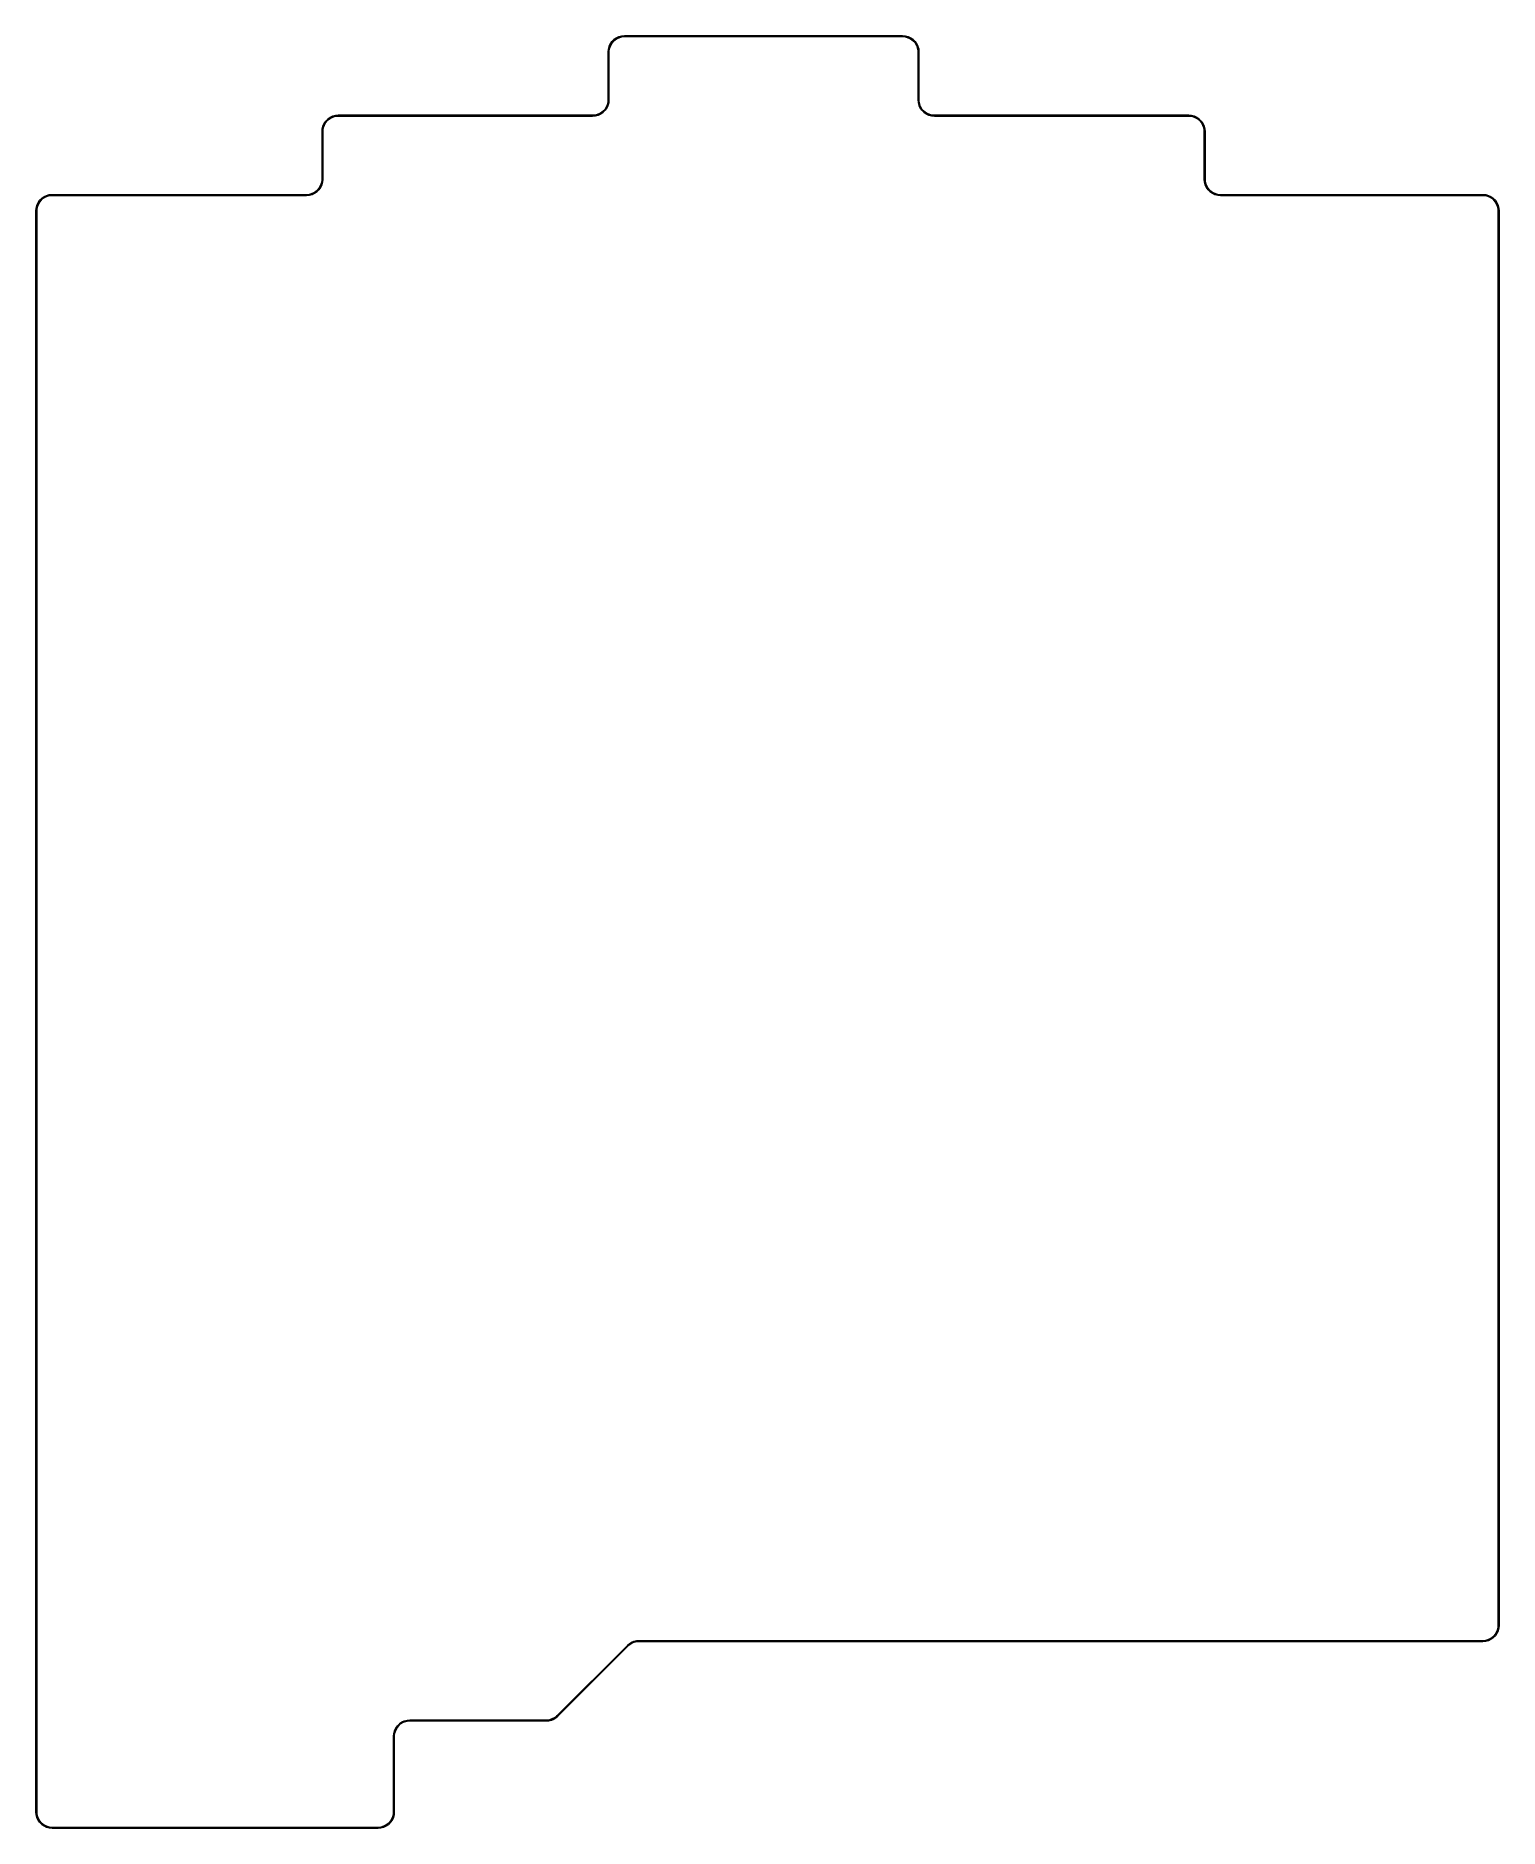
# Model space of a CAD drawing. Header units: inches. Extents: x 3.91 to 7.54, y -5.98 to -1.54.
import ezdxf

# ---------------------------------------------------------------- set-up
doc = ezdxf.new("R2010")
doc.units = ezdxf.units.IN
doc.header["$MEASUREMENT"] = 0
doc.layers.add('Edge.Cuts', color=254, linetype='CONTINUOUS', true_color=0xd0d2cd)

msp = doc.modelspace()

# ---------------------------------------------------------------- linework, layer by layer
at = {"layer": 'Edge.Cuts', "linetype": 'CONTINUOUS'}
for p, q in [((5.3351, -1.5586), (5.3392, -1.5528)), ((5.3428, -1.5515), (5.3385, -1.5566)), ((5.3392, -1.5528), (5.3441, -1.5478)), ((5.348, -1.5472), (5.3428, -1.5515)), ((5.3441, -1.5478), (5.3499, -1.5438)), ((5.3538, -1.5438), (5.348, -1.5472)), ((5.3499, -1.5438), (5.3563, -1.5408)), ((5.3601, -1.5415), (5.3538, -1.5438)), ((5.3563, -1.5408), (5.3631, -1.539)), ((5.3667, -1.5404), (5.3601, -1.5415)), ((5.3631, -1.539), (5.3701, -1.5384)), ((5.3701, -1.5404), (5.3667, -1.5404)), ((5.3701, -1.5384), (6.0591, -1.5384)), ((6.0591, -1.5404), (5.3701, -1.5404)), ((6.0591, -1.5384), (6.0661, -1.539)), ((6.0624, -1.5404), (6.0591, -1.5404)), ((6.069, -1.5415), (6.0624, -1.5404)), ((6.0661, -1.539), (6.0729, -1.5408)), ((6.0753, -1.5438), (6.069, -1.5415)), ((6.0729, -1.5408), (6.0792, -1.5438)), ((6.0812, -1.5472), (6.0753, -1.5438)), ((6.0792, -1.5438), (6.085, -1.5478)), ((6.0863, -1.5515), (6.0812, -1.5472)), ((6.085, -1.5478), (6.09, -1.5528)), ((6.0906, -1.5566), (6.0863, -1.5515)), ((6.09, -1.5528), (6.094, -1.5586)), ((5.3297, -1.5787), (5.3303, -1.5717)), ((5.3297, -1.6969), (5.3297, -1.5787)), ((5.3303, -1.5717), (5.3322, -1.5649)), ((5.3329, -1.5688), (5.3317, -1.5754)), ((5.3317, -1.5754), (5.3317, -1.5787)), ((5.3317, -1.5787), (5.3317, -1.6969)), ((5.3322, -1.5649), (5.3351, -1.5586)), ((5.3352, -1.5625), (5.3329, -1.5688)), ((5.3385, -1.5566), (5.3352, -1.5625)), ((6.094, -1.5625), (6.0906, -1.5566)), ((6.094, -1.5586), (6.097, -1.5649)), ((6.0963, -1.5688), (6.094, -1.5625)), ((6.0974, -1.5754), (6.0963, -1.5688)), ((6.097, -1.5649), (6.0988, -1.5717)), ((6.0974, -1.5787), (6.0974, -1.5754)), ((6.0974, -1.6969), (6.0974, -1.5787)), ((6.0988, -1.5717), (6.0994, -1.5787)), ((6.0994, -1.5787), (6.0994, -1.6969)), ((5.3013, -1.7341), (5.3076, -1.7318)), ((5.3115, -1.7318), (5.3051, -1.7348)), ((5.3076, -1.7318), (5.3134, -1.7284)), ((5.3173, -1.7278), (5.3115, -1.7318)), ((5.3134, -1.7284), (5.3186, -1.7241)), ((5.3223, -1.7228), (5.3173, -1.7278)), ((5.3186, -1.7241), (5.3229, -1.719)), ((5.3263, -1.717), (5.3223, -1.7228)), ((5.3229, -1.719), (5.3263, -1.7131)), ((5.3263, -1.7131), (5.3286, -1.7068)), ((5.3293, -1.7107), (5.3263, -1.717)), ((5.3286, -1.7068), (5.3297, -1.7002)), ((5.3311, -1.7039), (5.3293, -1.7107)), ((5.3297, -1.7002), (5.3297, -1.6969)), ((5.3317, -1.6969), (5.3311, -1.7039)), ((6.0981, -1.7039), (6.0974, -1.6969)), ((6.0999, -1.7107), (6.0981, -1.7039)), ((6.0994, -1.6969), (6.0994, -1.7002)), ((6.0994, -1.7002), (6.1006, -1.7068)), ((6.1028, -1.717), (6.0999, -1.7107)), ((6.1006, -1.7068), (6.1029, -1.7131)), ((6.1069, -1.7228), (6.1028, -1.717)), ((6.1029, -1.7131), (6.1062, -1.719)), ((6.1062, -1.719), (6.1105, -1.7241)), ((6.1119, -1.7278), (6.1069, -1.7228)), ((6.1105, -1.7241), (6.1157, -1.7284)), ((6.1176, -1.7318), (6.1119, -1.7278)), ((6.1157, -1.7284), (6.1215, -1.7318)), ((6.124, -1.7348), (6.1176, -1.7318)), ((6.1215, -1.7318), (6.1278, -1.7341)), ((4.6211, -1.7756), (4.6217, -1.7686)), ((4.6211, -1.8937), (4.6211, -1.7756)), ((4.6217, -1.7686), (4.6235, -1.7618)), ((4.6242, -1.7656), (4.623, -1.7722)), ((4.623, -1.7722), (4.623, -1.7756)), ((4.623, -1.7756), (4.623, -1.8937)), ((4.6235, -1.7618), (4.6265, -1.7554)), ((4.6265, -1.7593), (4.6242, -1.7656)), ((4.6265, -1.7554), (4.6305, -1.7497)), ((4.6299, -1.7535), (4.6265, -1.7593)), ((4.6342, -1.7483), (4.6299, -1.7535)), ((4.6305, -1.7497), (4.6355, -1.7447)), ((4.6393, -1.744), (4.6342, -1.7483)), ((4.6355, -1.7447), (4.6412, -1.7406)), ((4.6451, -1.7407), (4.6393, -1.744)), ((4.6412, -1.7406), (4.6476, -1.7377)), ((4.6514, -1.7384), (4.6451, -1.7407)), ((4.6476, -1.7377), (4.6544, -1.7358)), ((4.6581, -1.7372), (4.6514, -1.7384)), ((4.6544, -1.7358), (4.6614, -1.7352)), ((4.6614, -1.7372), (4.6581, -1.7372)), ((4.6614, -1.7352), (5.2913, -1.7352)), ((5.2913, -1.7372), (4.6614, -1.7372)), ((5.2913, -1.7352), (5.2947, -1.7352)), ((5.2983, -1.7366), (5.2913, -1.7372)), ((5.2947, -1.7352), (5.3013, -1.7341)), ((5.3051, -1.7348), (5.2983, -1.7366)), ((6.1308, -1.7366), (6.124, -1.7348)), ((6.1278, -1.7341), (6.1344, -1.7352)), ((6.1378, -1.7372), (6.1308, -1.7366)), ((6.1344, -1.7352), (6.1378, -1.7352)), ((6.1378, -1.7352), (6.7677, -1.7352)), ((6.7677, -1.7372), (6.1378, -1.7372)), ((6.7677, -1.7352), (6.7747, -1.7358)), ((6.7711, -1.7372), (6.7677, -1.7372)), ((6.7777, -1.7384), (6.7711, -1.7372)), ((6.7747, -1.7358), (6.7815, -1.7377)), ((6.784, -1.7407), (6.7777, -1.7384)), ((6.7815, -1.7377), (6.7879, -1.7406)), ((6.7898, -1.744), (6.784, -1.7407)), ((6.7879, -1.7406), (6.7937, -1.7447)), ((6.795, -1.7483), (6.7898, -1.744)), ((6.7937, -1.7447), (6.7986, -1.7497)), ((6.7993, -1.7535), (6.795, -1.7483)), ((6.7986, -1.7497), (6.8027, -1.7554)), ((6.8026, -1.7593), (6.7993, -1.7535)), ((6.8049, -1.7656), (6.8026, -1.7593)), ((6.8027, -1.7554), (6.8056, -1.7618)), ((6.8061, -1.7722), (6.8049, -1.7656)), ((6.8056, -1.7618), (6.8075, -1.7686)), ((6.8061, -1.7756), (6.8061, -1.7722)), ((6.8061, -1.8937), (6.8061, -1.7756)), ((6.8075, -1.7686), (6.8081, -1.7756)), ((6.8081, -1.7756), (6.8081, -1.8937)), ((4.6176, -1.91), (4.6199, -1.9037)), ((4.6206, -1.9075), (4.6176, -1.9139)), ((4.6199, -1.9037), (4.6211, -1.8971)), ((4.6224, -1.9007), (4.6206, -1.9075)), ((4.6211, -1.8971), (4.6211, -1.8937)), ((4.623, -1.8937), (4.6224, -1.9007)), ((6.8067, -1.9007), (6.8061, -1.8937)), ((6.8085, -1.9075), (6.8067, -1.9007)), ((6.8081, -1.8937), (6.8081, -1.8971)), ((6.8081, -1.8971), (6.8092, -1.9037)), ((6.8115, -1.9139), (6.8085, -1.9075)), ((6.8092, -1.9037), (6.8115, -1.91)), ((3.9148, -1.9586), (3.9178, -1.9523)), ((3.9178, -1.9523), (3.9218, -1.9465)), ((3.9212, -1.9503), (3.9178, -1.9562)), ((3.9255, -1.9452), (3.9212, -1.9503)), ((3.9218, -1.9465), (3.9268, -1.9415)), ((3.9307, -1.9409), (3.9255, -1.9452)), ((3.9268, -1.9415), (3.9326, -1.9375)), ((3.9365, -1.9375), (3.9307, -1.9409)), ((3.9326, -1.9375), (3.939, -1.9345)), ((3.9428, -1.9352), (3.9365, -1.9375)), ((3.939, -1.9345), (3.9457, -1.9327)), ((3.9494, -1.9341), (3.9428, -1.9352)), ((3.9457, -1.9327), (3.9528, -1.9321)), ((3.9528, -1.9341), (3.9494, -1.9341)), ((3.9528, -1.9321), (4.5827, -1.9321)), ((4.5827, -1.9341), (3.9528, -1.9341)), ((4.5827, -1.9321), (4.586, -1.9321)), ((4.5897, -1.9334), (4.5827, -1.9341)), ((4.586, -1.9321), (4.5927, -1.9309)), ((4.5965, -1.9316), (4.5897, -1.9334)), ((4.5927, -1.9309), (4.599, -1.9286)), ((4.6029, -1.9286), (4.5965, -1.9316)), ((4.599, -1.9286), (4.6048, -1.9253)), ((4.6086, -1.9246), (4.6029, -1.9286)), ((4.6048, -1.9253), (4.6099, -1.9209)), ((4.6136, -1.9196), (4.6086, -1.9246)), ((4.6099, -1.9209), (4.6142, -1.9158)), ((4.6176, -1.9139), (4.6136, -1.9196)), ((4.6142, -1.9158), (4.6176, -1.91)), ((6.8115, -1.91), (6.8149, -1.9158)), ((6.8155, -1.9196), (6.8115, -1.9139)), ((6.8149, -1.9158), (6.8192, -1.9209)), ((6.8205, -1.9246), (6.8155, -1.9196)), ((6.8192, -1.9209), (6.8244, -1.9253)), ((6.8263, -1.9286), (6.8205, -1.9246)), ((6.8244, -1.9253), (6.8302, -1.9286)), ((6.8327, -1.9316), (6.8263, -1.9286)), ((6.8302, -1.9286), (6.8365, -1.9309)), ((6.8394, -1.9334), (6.8327, -1.9316)), ((6.8365, -1.9309), (6.8431, -1.9321)), ((6.8465, -1.9341), (6.8394, -1.9334)), ((6.8431, -1.9321), (6.8465, -1.9321)), ((6.8465, -1.9321), (7.4961, -1.9321)), ((7.4961, -1.9341), (6.8465, -1.9341)), ((7.4961, -1.9321), (7.5031, -1.9327)), ((7.4994, -1.9341), (7.4961, -1.9341)), ((7.506, -1.9352), (7.4994, -1.9341)), ((7.5031, -1.9327), (7.5099, -1.9345)), ((7.5123, -1.9375), (7.506, -1.9352)), ((7.5099, -1.9345), (7.5162, -1.9375)), ((7.5182, -1.9409), (7.5123, -1.9375)), ((7.5162, -1.9375), (7.522, -1.9415)), ((7.5233, -1.9452), (7.5182, -1.9409)), ((7.522, -1.9415), (7.527, -1.9465)), ((7.5276, -1.9503), (7.5233, -1.9452)), ((7.527, -1.9465), (7.531, -1.9523)), ((7.531, -1.9562), (7.5276, -1.9503)), ((7.531, -1.9523), (7.534, -1.9586)), ((3.9124, -1.9724), (3.913, -1.9654)), ((3.9124, -5.939), (3.9124, -1.9724)), ((3.913, -1.9654), (3.9148, -1.9586)), ((3.9155, -1.9625), (3.9144, -1.9691)), ((3.9144, -1.9691), (3.9144, -1.9724)), ((3.9144, -1.9724), (3.9144, -5.939)), ((3.9178, -1.9562), (3.9155, -1.9625)), ((7.5333, -1.9625), (7.531, -1.9562)), ((7.5344, -1.9691), (7.5333, -1.9625)), ((7.534, -1.9586), (7.5358, -1.9654)), ((7.5344, -1.9724), (7.5344, -1.9691)), ((7.5344, -5.4764), (7.5344, -1.9724)), ((7.5358, -1.9654), (7.5364, -1.9724)), ((7.5364, -1.9724), (7.5364, -5.4764)), ((7.5182, -5.5079), (7.5233, -5.5036)), ((7.527, -5.5023), (7.522, -5.5073)), ((7.5233, -5.5036), (7.5276, -5.4985)), ((7.531, -5.4966), (7.527, -5.5023)), ((7.5276, -5.4985), (7.531, -5.4927)), ((7.531, -5.4927), (7.5333, -5.4864)), ((7.534, -5.4902), (7.531, -5.4966)), ((7.5333, -5.4864), (7.5344, -5.4797)), ((7.5358, -5.4834), (7.534, -5.4902)), ((7.5344, -5.4797), (7.5344, -5.4764)), ((7.5364, -5.4764), (7.5358, -5.4834)), ((5.2037, -5.7004), (5.3775, -5.5266)), ((5.3789, -5.528), (5.2051, -5.7018)), ((5.3775, -5.5266), (5.3824, -5.5225)), ((5.3775, -5.5266), (5.3775, -5.5266)), ((5.3811, -5.5258), (5.3789, -5.528)), ((5.386, -5.5223), (5.3811, -5.5258)), ((5.3824, -5.5225), (5.3878, -5.5192)), ((5.3913, -5.5195), (5.386, -5.5223)), ((5.3878, -5.5192), (5.3936, -5.5167)), ((5.3971, -5.5177), (5.3913, -5.5195)), ((5.3936, -5.5167), (5.3998, -5.5153)), ((5.4031, -5.5167), (5.3971, -5.5177)), ((5.3998, -5.5153), (5.4061, -5.5148)), ((5.4061, -5.5167), (5.4031, -5.5167)), ((5.4061, -5.5148), (5.4061, -5.5148)), ((5.4061, -5.5148), (7.4961, -5.5148)), ((7.4961, -5.5167), (5.4061, -5.5167)), ((7.4961, -5.5148), (7.4994, -5.5148)), ((7.5031, -5.5161), (7.4961, -5.5167)), ((7.4994, -5.5148), (7.506, -5.5136)), ((7.5099, -5.5143), (7.5031, -5.5161)), ((7.506, -5.5136), (7.5123, -5.5113)), ((7.5162, -5.5113), (7.5099, -5.5143)), ((7.5123, -5.5113), (7.5182, -5.5079)), ((7.522, -5.5073), (7.5162, -5.5113)), ((4.8036, -5.7318), (4.8077, -5.726)), ((4.8113, -5.7247), (4.807, -5.7299)), ((4.8077, -5.726), (4.8126, -5.7211)), ((4.8165, -5.7204), (4.8113, -5.7247)), ((4.8126, -5.7211), (4.8184, -5.717)), ((4.8223, -5.717), (4.8165, -5.7204)), ((4.8184, -5.717), (4.8248, -5.714)), ((4.8286, -5.7147), (4.8223, -5.717)), ((4.8248, -5.714), (4.8316, -5.7122)), ((4.8352, -5.7136), (4.8286, -5.7147)), ((4.8316, -5.7122), (4.8386, -5.7116)), ((4.8386, -5.7136), (4.8352, -5.7136)), ((4.8386, -5.7116), (5.1766, -5.7116)), ((5.1766, -5.7136), (4.8386, -5.7136)), ((5.1766, -5.7116), (5.1796, -5.7116)), ((5.1829, -5.7131), (5.1766, -5.7136)), ((5.1796, -5.7116), (5.1856, -5.7107)), ((5.1891, -5.7116), (5.1829, -5.7131)), ((5.1856, -5.7107), (5.1913, -5.7088)), ((5.1949, -5.7092), (5.1891, -5.7116)), ((5.1913, -5.7088), (5.1967, -5.7061)), ((5.2003, -5.7059), (5.1949, -5.7092)), ((5.1967, -5.7061), (5.2016, -5.7025)), ((5.2051, -5.7018), (5.2003, -5.7059)), ((5.2016, -5.7025), (5.2037, -5.7004)), ((4.7982, -5.752), (4.7988, -5.745)), ((4.7982, -5.939), (4.7982, -5.752)), ((4.7988, -5.745), (4.8007, -5.7382)), ((4.8014, -5.742), (4.8002, -5.7486)), ((4.8002, -5.7486), (4.8002, -5.752)), ((4.8002, -5.752), (4.8002, -5.939)), ((4.8007, -5.7382), (4.8036, -5.7318)), ((4.8037, -5.7357), (4.8014, -5.742)), ((4.807, -5.7299), (4.8037, -5.7357)), ((3.913, -5.946), (3.9124, -5.939)), ((3.9148, -5.9528), (3.913, -5.946)), ((3.9144, -5.939), (3.9144, -5.9423)), ((3.9144, -5.9423), (3.9155, -5.9489)), ((3.9155, -5.9489), (3.9178, -5.9553)), ((4.7948, -5.9553), (4.7971, -5.9489)), ((4.7971, -5.9489), (4.7982, -5.9423)), ((4.7996, -5.946), (4.7978, -5.9528)), ((4.7982, -5.9423), (4.7982, -5.939)), ((4.8002, -5.939), (4.7996, -5.946)), ((3.9178, -5.9592), (3.9148, -5.9528)), ((3.9178, -5.9553), (3.9212, -5.9611)), ((3.9218, -5.9649), (3.9178, -5.9592)), ((3.9212, -5.9611), (3.9255, -5.9662)), ((3.9268, -5.9699), (3.9218, -5.9649)), ((3.9255, -5.9662), (3.9307, -5.9705)), ((3.9326, -5.9739), (3.9268, -5.9699)), ((3.9307, -5.9705), (3.9365, -5.9739)), ((3.939, -5.9769), (3.9326, -5.9739)), ((3.9365, -5.9739), (3.9428, -5.9762)), ((3.9457, -5.9787), (3.939, -5.9769)), ((3.9428, -5.9762), (3.9494, -5.9774)), ((3.9528, -5.9793), (3.9457, -5.9787)), ((3.9494, -5.9774), (3.9528, -5.9774)), ((3.9528, -5.9774), (4.7598, -5.9774)), ((4.7598, -5.9793), (3.9528, -5.9793)), ((4.7598, -5.9774), (4.7632, -5.9774)), ((4.7668, -5.9787), (4.7598, -5.9793)), ((4.7632, -5.9774), (4.7698, -5.9762)), ((4.7736, -5.9769), (4.7668, -5.9787)), ((4.7698, -5.9762), (4.7761, -5.9739)), ((4.78, -5.9739), (4.7736, -5.9769)), ((4.7761, -5.9739), (4.7819, -5.9705)), ((4.7858, -5.9699), (4.78, -5.9739)), ((4.7819, -5.9705), (4.7871, -5.9662)), ((4.7908, -5.9649), (4.7858, -5.9699)), ((4.7871, -5.9662), (4.7914, -5.9611)), ((4.7948, -5.9592), (4.7908, -5.9649)), ((4.7914, -5.9611), (4.7948, -5.9553)), ((4.7978, -5.9528), (4.7948, -5.9592))]:
    msp.add_line(p, q, dxfattribs=at)

doc.saveas('drawing.dxf')
